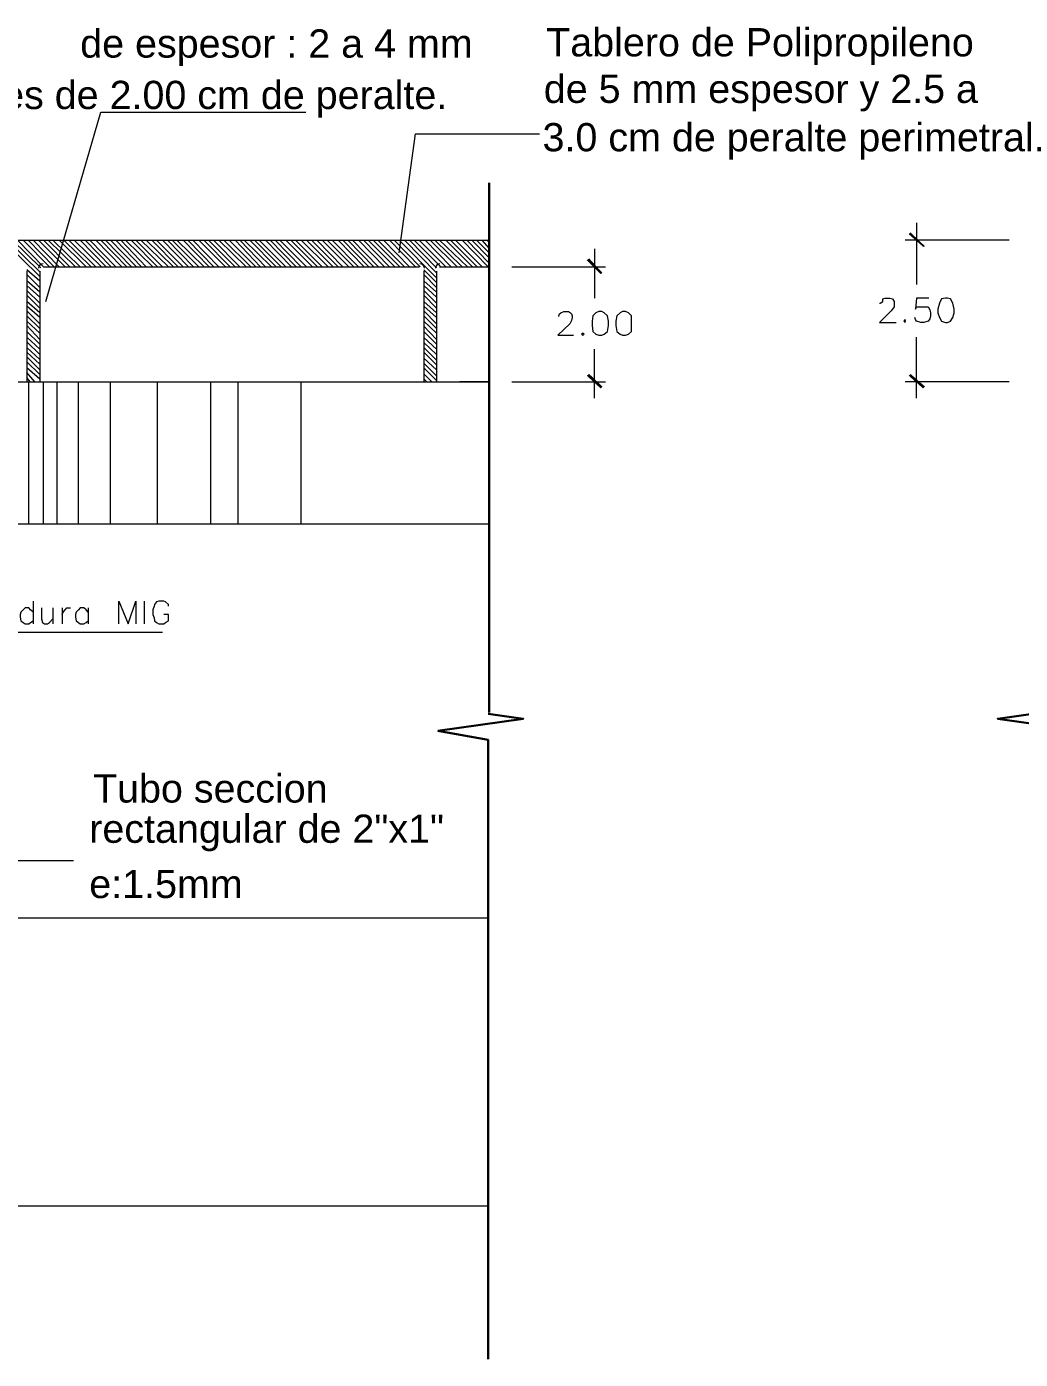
# Model space of a CAD drawing. Header units: inches. Extents: x -0.03 to 5.28, y 0.2 to 3.61.
# Drawn here: x 0.845 to 1.724, y 0.904 to 2.083 of the extents above; entities that cross this region are included whole.
import ezdxf

# ---------------------------------------------------------------- set-up
doc = ezdxf.new("R2010")
doc.units = ezdxf.units.IN
doc.header["$MEASUREMENT"] = 0
for name, color, linetype in [('PDF_PDF2_PDF4_PDF10_0', 7, 'Continuous'), ('PDF_PDF2_PDF4_PDF10_COTAS', 7, 'Continuous'), ('PDF_PDF2_PDF4_PDF10_COTAS-01', 7, 'Continuous'), ('PDF_PDF2_PDF4_PDF10_TEXTO', 7, 'Continuous'), ('PDF_Texto', 7, 'Continuous')]:
    doc.layers.add(name, color=color, linetype=linetype)
doc.layers.add('PDF_PDF2_PDF4_PDF10_PROYECCION 2', color=7, linetype='Continuous', true_color=0x7f7f7f)
doc.styles.add('PDF Arial', font='arial.ttf')

msp = doc.modelspace()

# ---------------------------------------------------------------- linework, layer by layer
at = {"layer": 'PDF_PDF2_PDF4_PDF10_0', "lineweight": 13}
for points in [[(0.8622, 1.84), (0.9109, 2.0075), (1.0923, 2.0075)], [(1.1748, 1.8828), (1.1892, 1.9883), (1.2989, 1.9883)], [(1.6324, 1.9096), (1.6324, 1.855)], [(1.3476, 1.8866), (1.3476, 1.8427)], [(1.7142, 1.8941), (1.6222, 1.8941)], [(1.2743, 1.8705), (1.3573, 1.8705)], [(1.6324, 1.7544), (1.6324, 1.8084)], [(1.3476, 1.7544), (1.3476, 1.7977)], [(1.2743, 1.7688), (1.3573, 1.7688)], [(1.7142, 1.7688), (1.6222, 1.7688)], [(0.8868, 1.345), (0.8065, 1.345), (0.7841, 1.3102)]]:
    msp.add_lwpolyline(points, dxfattribs=at)
at = {"layer": 'PDF_PDF2_PDF4_PDF10_0', "lineweight": 18}
for points in [[(0.6519, 1.8941), (1.2545, 1.8941)], [(0.8456, 1.8668), (0.8456, 1.7688)], [(0.8569, 1.8668), (0.8569, 1.7688)], [(0.8601, 1.8705), (1.1924, 1.8705)], [(1.1967, 1.8668), (1.1967, 1.7688)], [(1.2079, 1.8668), (1.2079, 1.7688)], [(1.2106, 1.8705), (1.2545, 1.8705)], [(1.6002, 1.8379), (1.6002, 1.8384), (1.6024, 1.84), (1.6024, 1.8422), (1.6045, 1.8427), (1.6088, 1.8427), (1.611, 1.8422), (1.6126, 1.84), (1.6126, 1.8384), (1.6126, 1.8368), (1.6126, 1.8352), (1.6099, 1.8315), (1.5997, 1.8213), (1.6142, 1.8213)], [(1.6431, 1.8427), (1.6324, 1.8427), (1.6313, 1.8331), (1.6324, 1.8352), (1.6361, 1.8352), (1.6388, 1.8352), (1.6425, 1.8352), (1.6441, 1.8325), (1.6447, 1.8298), (1.6447, 1.8272), (1.6441, 1.8245), (1.6425, 1.8224), (1.6388, 1.8213), (1.6361, 1.8213), (1.6324, 1.8224), (1.6313, 1.824), (1.6308, 1.8256)], [(1.3161, 1.8266), (1.3161, 1.8272), (1.3166, 1.8288), (1.3177, 1.8298), (1.3203, 1.8309), (1.3246, 1.8309), (1.3262, 1.8298), (1.3273, 1.8288), (1.3278, 1.8272), (1.3278, 1.8256), (1.3273, 1.8229), (1.3257, 1.8202), (1.315, 1.81), (1.3289, 1.81)]]:
    msp.add_lwpolyline(points, dxfattribs=at)
for points in [[(1.658, 1.8427), (1.6543, 1.8422), (1.6527, 1.8384), (1.6511, 1.8331), (1.6511, 1.8298), (1.6527, 1.8256), (1.6543, 1.8224), (1.658, 1.8213), (1.6597, 1.8213), (1.6623, 1.8224), (1.6645, 1.8256), (1.6655, 1.8298), (1.6655, 1.8331), (1.6645, 1.8384), (1.6623, 1.8422), (1.6597, 1.8427)], [(1.3514, 1.8309), (1.3487, 1.8298), (1.346, 1.8272), (1.3455, 1.8224), (1.3455, 1.8186), (1.346, 1.8133), (1.3487, 1.8111), (1.3514, 1.81), (1.3541, 1.81), (1.3562, 1.8111), (1.3589, 1.8133), (1.3599, 1.8186), (1.3599, 1.8224), (1.3589, 1.8272), (1.3562, 1.8298), (1.3541, 1.8309)], [(1.3723, 1.8309), (1.3701, 1.8298), (1.3674, 1.8272), (1.3664, 1.8224), (1.3664, 1.8186), (1.3674, 1.8133), (1.3701, 1.8111), (1.3723, 1.81), (1.3749, 1.81), (1.3776, 1.8111), (1.3803, 1.8133), (1.3803, 1.8186), (1.3803, 1.8224), (1.3803, 1.8272), (1.3776, 1.8298), (1.3749, 1.8309)], [(1.6222, 1.824), (1.6211, 1.8224), (1.6222, 1.8213), (1.6227, 1.8224)], [(1.3375, 1.8117), (1.3359, 1.8111), (1.3375, 1.81), (1.3385, 1.8111)]]:
    msp.add_lwpolyline(points, close=True, dxfattribs=at)
at = {"layer": 'PDF_PDF2_PDF4_PDF10_0', "lineweight": 5}
for points in [[(0.7627, 1.6431), (1.2545, 1.6431)], [(0.6289, 1.2946), (1.2534, 1.2946)], [(0.6289, 1.0399), (1.2534, 1.0399)]]:
    msp.add_lwpolyline(points, dxfattribs=at)
at = {"layer": 'PDF_PDF2_PDF4_PDF10_0', "lineweight": 30}
msp.add_lwpolyline([(1.2534, 0.904), (1.2534, 1.452), (1.209, 1.46)], dxfattribs=at)
at = {"layer": 'PDF_PDF2_PDF4_PDF10_0', "lineweight": 18}
for centre, start, end in [((0.8598, 1.8692), 89.9998, 178.6984), ((1.1932, 1.8692), 1.3016, 90.0002), ((1.2109, 1.8692), 89.9998, 178.6984)]:
    msp.add_arc(centre, 0.00401, start, end, dxfattribs=at)
at = {"layer": 'PDF_PDF2_PDF4_PDF10_0', "transparency": 33554559}
for points in [[(1.6399, 1.8887), (1.6254, 1.8994), (1.627, 1.901)], [(1.6382, 1.8882), (1.6399, 1.8887), (1.6254, 1.8994)], [(1.3546, 1.8652), (1.3407, 1.8764), (1.3428, 1.878)], [(1.353, 1.8641), (1.3546, 1.8652), (1.3407, 1.8764)], [(1.3428, 1.7758), (1.3407, 1.7742), (1.3546, 1.7646)], [(1.3407, 1.7742), (1.3546, 1.7646), (1.353, 1.7629)], [(1.627, 1.7758), (1.6254, 1.7742), (1.6399, 1.7646)], [(1.6254, 1.7742), (1.6399, 1.7646), (1.6382, 1.7629)]]:
    msp.add_solid(points, dxfattribs=at)
at = {"layer": 'PDF_PDF2_PDF4_PDF10_COTAS', "lineweight": 30}
for points in [[(1.2545, 1.4761), (1.2545, 1.9449)], [(1.209, 1.46), (1.2845, 1.4707), (1.2534, 1.475)], [(1.7795, 1.46), (1.7041, 1.4707), (1.7351, 1.475)]]:
    msp.add_lwpolyline(points, dxfattribs=at)
at = {"layer": 'PDF_PDF2_PDF4_PDF10_COTAS-01', "lineweight": 13}
for points in [[(0.8569, 1.862), (0.8242, 1.8941)], [(0.8569, 1.8662), (0.8285, 1.8941)], [(0.8579, 1.8695), (0.8328, 1.8941)], [(0.8601, 1.8705), (0.8371, 1.8941)], [(0.8654, 1.8705), (0.8424, 1.8941)], [(0.8697, 1.8705), (0.8467, 1.8941)], [(0.874, 1.8705), (0.851, 1.8941)], [(0.8793, 1.8705), (0.8558, 1.8941)], [(0.8836, 1.8705), (0.8601, 1.8941)], [(0.8884, 1.8705), (0.8643, 1.8941)], [(0.8927, 1.8705), (0.8686, 1.8941)], [(0.8981, 1.8705), (0.874, 1.8941)], [(0.9023, 1.8705), (0.8783, 1.8941)], [(0.9066, 1.8705), (0.8825, 1.8941)], [(0.9114, 1.8705), (0.8874, 1.8941)], [(0.9157, 1.8705), (0.8927, 1.8941)], [(0.92, 1.8705), (0.897, 1.8941)], [(0.9243, 1.8705), (0.9013, 1.8941)], [(0.9296, 1.8705), (0.9066, 1.8941)], [(0.9339, 1.8705), (0.9109, 1.8941)], [(0.9382, 1.8705), (0.9152, 1.8941)], [(0.9425, 1.8705), (0.9195, 1.8941)], [(0.9468, 1.8705), (0.9243, 1.8941)], [(0.9511, 1.8705), (0.9286, 1.8941)], [(0.9569, 1.8705), (0.9329, 1.8941)], [(0.9612, 1.8705), (0.9377, 1.8941)], [(0.9655, 1.8705), (0.942, 1.8941)], [(0.9709, 1.8705), (0.9462, 1.8941)], [(0.9751, 1.8705), (0.9511, 1.8941)], [(0.9794, 1.8705), (0.9559, 1.8941)], [(0.9837, 1.8705), (0.9601, 1.8941)], [(0.9885, 1.8705), (0.9655, 1.8941)], [(0.9928, 1.8705), (0.9698, 1.8941)], [(0.9976, 1.8705), (0.9741, 1.8941)], [(1.0024, 1.8705), (0.9783, 1.8941)], [(1.0067, 1.8705), (0.9837, 1.8941)], [(1.011, 1.8705), (0.988, 1.8941)], [(1.0153, 1.8705), (0.9923, 1.8941)], [(1.0212, 1.8705), (0.9976, 1.8941)], [(1.0254, 1.8705), (1.0019, 1.8941)], [(1.0297, 1.8705), (1.0062, 1.8941)], [(1.034, 1.8705), (1.0105, 1.8941)], [(1.0394, 1.8705), (1.0153, 1.8941)], [(1.0436, 1.8705), (1.0196, 1.8941)], [(1.0479, 1.8705), (1.0244, 1.8941)], [(1.0522, 1.8705), (1.0297, 1.8941)], [(1.0565, 1.8705), (1.034, 1.8941)], [(1.0618, 1.8705), (1.0378, 1.8941)], [(1.0661, 1.8705), (1.0426, 1.8941)], [(1.0704, 1.8705), (1.0469, 1.8941)], [(1.0747, 1.8705), (1.0511, 1.8941)], [(1.0795, 1.8705), (1.0565, 1.8941)], [(1.0838, 1.8705), (1.0608, 1.8941)], [(1.0881, 1.8705), (1.065, 1.8941)], [(1.0929, 1.8705), (1.0693, 1.8941)], [(1.0982, 1.8705), (1.0747, 1.8941)], [(1.1025, 1.8705), (1.079, 1.8941)], [(1.1068, 1.8705), (1.0832, 1.8941)], [(1.1121, 1.8705), (1.0881, 1.8941)], [(1.1164, 1.8705), (1.0929, 1.8941)], [(1.1207, 1.8705), (1.0972, 1.8941)], [(1.125, 1.8705), (1.102, 1.8941)], [(1.1303, 1.8705), (1.1068, 1.8941)], [(1.1346, 1.8705), (1.1111, 1.8941)], [(1.1389, 1.8705), (1.1154, 1.8941)], [(1.1437, 1.8705), (1.1207, 1.8941)], [(1.148, 1.8705), (1.125, 1.8941)], [(1.1523, 1.8705), (1.1293, 1.8941)], [(1.1566, 1.8705), (1.1336, 1.8941)], [(1.1619, 1.8705), (1.1389, 1.8941)], [(1.1662, 1.8705), (1.1432, 1.8941)], [(1.171, 1.8705), (1.1475, 1.8941)], [(1.1753, 1.8705), (1.1518, 1.8941)], [(1.1796, 1.8705), (1.156, 1.8941)], [(1.1839, 1.8705), (1.1608, 1.8941)], [(1.1892, 1.8705), (1.1662, 1.8941)], [(1.1935, 1.8705), (1.1705, 1.8941)], [(1.2079, 1.8609), (1.1748, 1.8941)], [(1.2079, 1.8652), (1.1796, 1.8941)], [(1.2079, 1.8695), (1.1839, 1.8941)], [(1.2117, 1.8705), (1.1881, 1.8941)], [(1.216, 1.8705), (1.1924, 1.8941)], [(1.2208, 1.8705), (1.1978, 1.8941)], [(1.2261, 1.8705), (1.2021, 1.8941)], [(1.2304, 1.8705), (1.2063, 1.8941)], [(1.2352, 1.8705), (1.2106, 1.8941)], [(1.2395, 1.8705), (1.216, 1.8941)], [(1.2438, 1.8705), (1.2203, 1.8941)], [(1.2481, 1.8705), (1.2245, 1.8941)], [(1.2534, 1.8705), (1.2304, 1.8941)], [(1.2545, 1.8737), (1.2347, 1.8941)], [(1.2545, 1.8786), (1.239, 1.8941)], [(1.2545, 1.8828), (1.2433, 1.8941)], [(1.2545, 1.8871), (1.2481, 1.8941)], [(1.2545, 1.8925), (1.2518, 1.8941)], [(0.8569, 1.8577), (0.8456, 1.8678)], [(0.8569, 1.8523), (0.8456, 1.8636)], [(1.2079, 1.8566), (1.1967, 1.8678)], [(1.2079, 1.8523), (1.1967, 1.8636)], [(0.8569, 1.848), (0.8456, 1.8582)], [(0.8569, 1.8438), (0.8456, 1.8539)], [(1.2079, 1.848), (1.1967, 1.8582)], [(1.2079, 1.8438), (1.1967, 1.8539)], [(0.8569, 1.8384), (0.8456, 1.8497)], [(0.8569, 1.8341), (0.8456, 1.8454)], [(0.8569, 1.8298), (0.8456, 1.84)], [(1.2079, 1.8384), (1.1967, 1.8497)], [(1.2079, 1.8341), (1.1967, 1.8454)], [(1.2079, 1.8298), (1.1967, 1.84)], [(0.8569, 1.8256), (0.8456, 1.8357)], [(0.8569, 1.8202), (0.8456, 1.8315)], [(1.2079, 1.8256), (1.1967, 1.8357)], [(1.2079, 1.8202), (1.1967, 1.8315)], [(0.8569, 1.8159), (0.8456, 1.8272)], [(0.8569, 1.8117), (0.8456, 1.8224)], [(0.8569, 1.8063), (0.8456, 1.8186)], [(1.2079, 1.8159), (1.1967, 1.8272)], [(1.2079, 1.8117), (1.1967, 1.8224)], [(1.2079, 1.8063), (1.1967, 1.8181)], [(0.8569, 1.802), (0.8456, 1.8133)], [(0.8569, 1.7977), (0.8456, 1.8084)], [(0.8569, 1.7929), (0.8456, 1.8042)], [(1.2079, 1.802), (1.1967, 1.8133)], [(1.2079, 1.7977), (1.1967, 1.8079)], [(0.8569, 1.7886), (0.8456, 1.7993)], [(0.8569, 1.7844), (0.8456, 1.7951)], [(1.2079, 1.7929), (1.1967, 1.8036)], [(1.2079, 1.7881), (1.1967, 1.7993)], [(1.2079, 1.7838), (1.1967, 1.7951)], [(0.8569, 1.7795), (0.8456, 1.7908)], [(0.8569, 1.7753), (0.8456, 1.7865)], [(0.8569, 1.771), (0.8456, 1.7811)], [(1.2079, 1.7795), (1.1967, 1.7897)], [(1.2079, 1.7742), (1.1967, 1.7854)], [(1.2079, 1.7699), (1.1967, 1.7811)], [(0.7627, 1.7688), (1.2545, 1.7688), (1.2283, 1.7688)], [(0.8526, 1.7688), (0.8456, 1.7769)], [(0.8483, 1.7688), (0.8456, 1.7726)], [(1.2037, 1.7688), (1.1967, 1.7758)], [(1.1994, 1.7688), (1.1967, 1.7715)], [(0.7541, 1.5473), (0.9655, 1.5473)]]:
    msp.add_lwpolyline(points, dxfattribs=at)
at = {"layer": 'PDF_PDF2_PDF4_PDF10_PROYECCION 2', "lineweight": 5}
for points in [[(0.8472, 1.6431), (0.8472, 1.7688)], [(0.8601, 1.6431), (0.8601, 1.7688)], [(0.8724, 1.6431), (0.8724, 1.7688)], [(0.8911, 1.6431), (0.8911, 1.7688)], [(0.9195, 1.6431), (0.9195, 1.7688)], [(0.9612, 1.6431), (0.9612, 1.7688)], [(1.0083, 1.6431), (1.0083, 1.7688)], [(1.0324, 1.6431), (1.0324, 1.7688)], [(1.0881, 1.6425), (1.0881, 1.7688)]]:
    msp.add_lwpolyline(points, dxfattribs=at)
at = {"layer": 'PDF_PDF2_PDF4_PDF10_TEXTO', "lineweight": 18}
for points in [[(0.851, 1.5649), (0.8488, 1.5671), (0.8472, 1.5687), (0.844, 1.5687), (0.8424, 1.5671), (0.8403, 1.5649), (0.8397, 1.5628), (0.8397, 1.5606), (0.8403, 1.5574), (0.8424, 1.5558), (0.844, 1.5548), (0.8472, 1.5548), (0.8488, 1.5558), (0.851, 1.5574)], [(0.851, 1.5746), (0.851, 1.5548)], [(0.8585, 1.5687), (0.8585, 1.559), (0.8595, 1.5558), (0.8611, 1.5548), (0.8638, 1.5548), (0.8654, 1.5558), (0.8686, 1.559)], [(0.8686, 1.5687), (0.8686, 1.5548)], [(0.8767, 1.5687), (0.8767, 1.5548)], [(0.8767, 1.5628), (0.8777, 1.5649), (0.8793, 1.5671), (0.8809, 1.5687), (0.8842, 1.5687)], [(0.8997, 1.5649), (0.8981, 1.5671), (0.8959, 1.5687), (0.8927, 1.5687), (0.8911, 1.5671), (0.889, 1.5649), (0.8884, 1.5628), (0.8884, 1.5606), (0.889, 1.5574), (0.8911, 1.5558), (0.8927, 1.5548), (0.8959, 1.5548), (0.8981, 1.5558), (0.8997, 1.5574)], [(0.8997, 1.5687), (0.8997, 1.5548)], [(0.927, 1.5548), (0.927, 1.5746), (0.935, 1.5548), (0.942, 1.5746), (0.942, 1.5548)], [(0.9494, 1.5746), (0.9494, 1.5548)], [(0.9709, 1.5703), (0.9709, 1.5719), (0.9682, 1.574), (0.9666, 1.5746), (0.9623, 1.5746), (0.9601, 1.574), (0.9585, 1.5719), (0.958, 1.5703), (0.9569, 1.5671), (0.9569, 1.5628), (0.958, 1.5601), (0.9585, 1.5574), (0.9601, 1.5558), (0.9623, 1.5548), (0.9666, 1.5548), (0.9682, 1.5558), (0.9709, 1.5574), (0.9709, 1.5601), (0.9709, 1.5628), (0.9666, 1.5628)]]:
    msp.add_lwpolyline(points, dxfattribs=at)

# ---------------------------------------------------------------- texts
at = {"layer": 'PDF_Texto', "attachment_point": 7, "style": 'PDF Arial'}
for s, insert, char_height in [('de espesor : 2 a 4 mm', (0.8927, 2.0481), 0.024977), ('Tablero de Polipropileno', (1.3048, 2.0492), 0.024977), ('de 5 mm espesor y 2.5 a', (1.3027, 2.008), 0.024977), ('Portalapices de 2.00 cm de peralte.', (0.6685, 2.0026), 0.024977), ('3.0 cm de peralte perimetral.', (1.3016, 1.9652), 0.024977), ('Tubo seccion', (0.904, 1.3962), 0.024977), ('rectangular de 2"x1"', (0.9007, 1.3534), 0.024977), ('e:1.5mm', (0.9007, 1.3117), 0.02498)]:
    msp.add_mtext(s, dxfattribs=dict(at, insert=insert, char_height=char_height))

doc.saveas('drawing.dxf')
